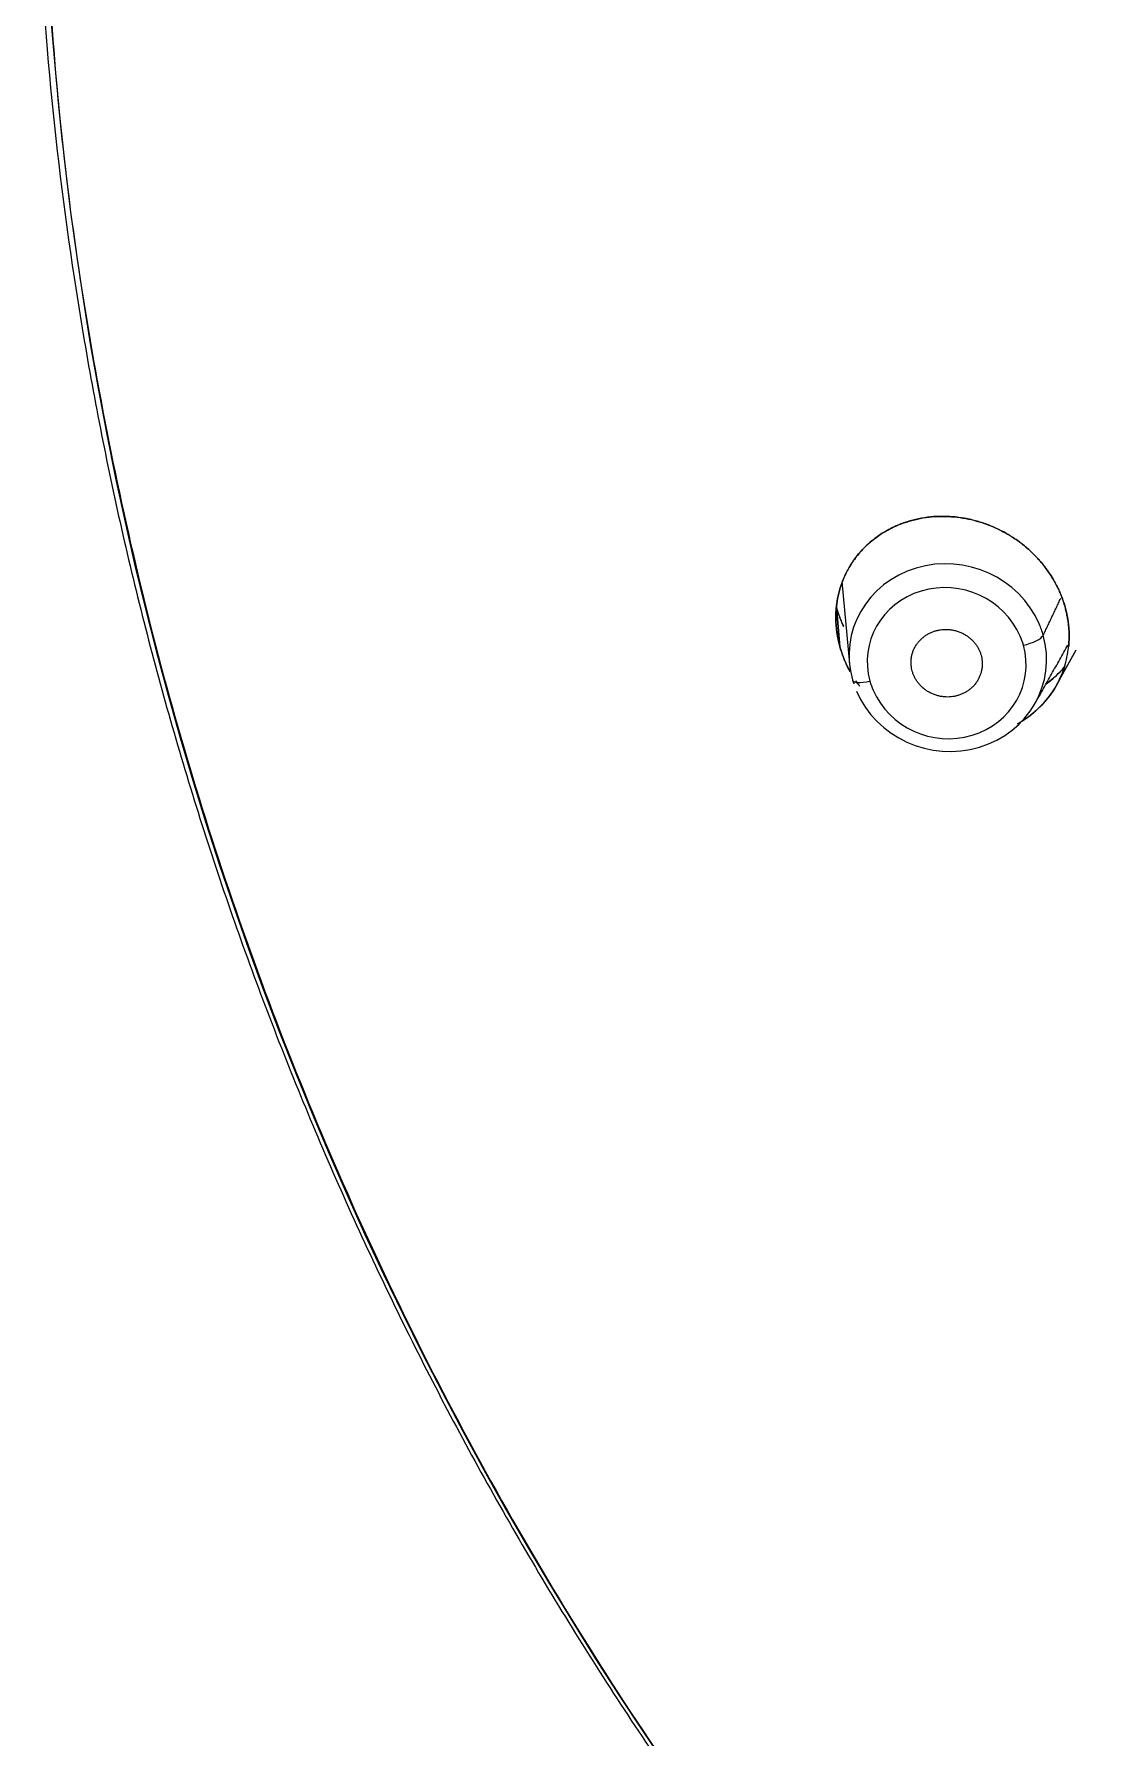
# Model space of a CAD drawing. Extents: x 5217 to 6345, y 0 to 827.
# Drawn here: x 5697.51 to 5714.03, y 465.95 to 492.23 of the extents above; entities that cross this region are included whole.
import ezdxf

# ---------------------------------------------------------------- set-up
doc = ezdxf.new("R2010")
doc.units = 0
doc.header["$LTSCALE"] = 30
doc.header["$MEASUREMENT"] = 0
doc.layers.add('1', color=7, linetype='CONTINUOUS')

msp = doc.modelspace()

# ---------------------------------------------------------------- linework, layer by layer
at = {"layer": '1', "color": 7, "linetype": 'Continuous', "lineweight": 18}
for p, q in [((5709.959, 483.785), (5710.077, 482.513)), ((5709.876, 483.389), (5709.93, 482.775)), ((5709.93, 482.775), (5709.876, 483.389)), ((5709.93, 482.775), (5709.876, 483.389)), ((5709.876, 483.389), (5709.93, 482.775)), ((5713.269, 482.182), (5713.575, 482.728)), ((5713.269, 482.182), (5713.563, 482.706))]:
    msp.add_line(p, q, dxfattribs=at)
for centre, major_axis, ratio, start_param, end_param in [((5757.244, 496.519), (-59.628, 0), 0.953717, 0, 1.529457), ((5757.244, 496.519), (-59.628, 0), 0.953717, 0, 1.529457), ((5711.594, 482.609), (-1.493, 0.317), 0.945965, 3.728948, 6.743901), ((5711.594, 482.609), (-1.493, 0.317), 0.945965, 0.587356, 3.602308)]:
    msp.add_ellipse(centre, major_axis=major_axis, ratio=ratio, start_param=start_param, end_param=end_param, dxfattribs=at)
at = {"layer": '1', "color": 7, "linetype": 'Continuous', "lineweight": 13}
for centre, major_axis, ratio, start_param, end_param in [((5711.576, 482.523), (-1.201, 0.255), 0.945965, 3.728948, 6.743901), ((5711.594, 482.609), (-1.493, 0.317), 0.945965, 3.602308, 3.728948), ((5711.576, 482.523), (1.201, -0.255), 0.945965, 3.728948, 6.743901), ((5711.576, 482.523), (-1.201, 0.255), 0.945965, 3.602308, 3.728948), ((5712.779, 482.894), (-0.289, -0.081), 0.290459, 1.419558, 2.893705), ((5710.413, 482.341), (0.289, 0.081), 0.29046, 3.087004, 4.561151), ((5711.576, 482.523), (1.201, -0.255), 0.945965, 3.602308, 3.728948)]:
    msp.add_ellipse(centre, major_axis=major_axis, ratio=ratio, start_param=start_param, end_param=end_param, dxfattribs=at)
at = {"layer": '1', "color": 7, "linetype": 'Continuous', "lineweight": 18}
for points, knots in [([(5759.712, 439.668), (5760.292, 439.691), (5761.968, 439.78), (5764.735, 440.04), (5767.995, 440.52), (5771.222, 441.172), (5774.407, 441.992), (5777.54, 442.979), (5780.611, 444.129), (5783.61, 445.439), (5786.529, 446.905), (5789.359, 448.523), (5792.092, 450.287), (5794.718, 452.192), (5797.229, 454.232), (5799.619, 456.402), (5801.88, 458.694), (5804.005, 461.101), (5805.987, 463.617), (5807.821, 466.233), (5809.501, 468.942), (5811.021, 471.735), (5812.378, 474.604), (5813.566, 477.54), (5814.583, 480.534), (5815.426, 483.576), (5816.091, 486.659), (5816.577, 489.772), (5816.882, 492.905), (5817.005, 496.05), (5816.947, 499.196), (5816.706, 502.335), (5816.285, 505.456), (5815.684, 508.55), (5814.904, 511.608), (5813.949, 514.62), (5812.822, 517.578), (5811.525, 520.471), (5810.063, 523.292), (5808.44, 526.031), (5806.66, 528.681), (5804.731, 531.234), (5802.657, 533.681), (5800.444, 536.015), (5798.1, 538.229), (5795.631, 540.316), (5793.045, 542.27), (5790.35, 544.085), (5787.555, 545.755), (5784.667, 547.276), (5781.695, 548.643), (5778.649, 549.85), (5775.538, 550.896), (5772.371, 551.776), (5769.157, 552.489), (5765.908, 553.031), (5762.632, 553.401), (5759.34, 553.598), (5756.041, 553.622), (5752.746, 553.471), (5749.464, 553.148), (5746.207, 552.652), (5742.982, 551.986), (5739.802, 551.151), (5736.674, 550.149), (5733.609, 548.985), (5730.617, 547.661), (5727.705, 546.181), (5724.883, 544.551), (5722.16, 542.774), (5719.544, 540.857), (5717.043, 538.805), (5714.664, 536.624), (5712.415, 534.322), (5710.302, 531.904), (5708.333, 529.379), (5706.512, 526.755), (5704.847, 524.038), (5703.34, 521.238), (5701.998, 518.363), (5700.825, 515.422), (5699.823, 512.423), (5698.996, 509.377), (5698.347, 506.291), (5697.877, 503.176), (5697.588, 500.041), (5697.48, 496.896), (5697.555, 493.75), (5697.811, 490.612), (5698.249, 487.493), (5698.866, 484.402), (5699.661, 481.348), (5700.631, 478.34), (5701.774, 475.388), (5703.085, 472.5), (5704.562, 469.686), (5706.199, 466.954), (5707.991, 464.313), (5709.934, 461.769), (5712.021, 459.332), (5714.245, 457.008), (5716.601, 454.805), (5719.08, 452.73), (5721.676, 450.788), (5724.38, 448.985), (5727.184, 447.328), (5730.08, 445.82), (5733.058, 444.468), (5736.111, 443.274), (5739.227, 442.243), (5742.399, 441.377), (5745.616, 440.68), (5748.868, 440.153), (5751.926, 439.822), (5753.898, 439.702), (5754.776, 439.668)], [0, 0, 0, 0, 0.004702, 0.013606, 0.022511, 0.031416, 0.040321, 0.049226, 0.058131, 0.067035, 0.07594, 0.084844, 0.093748, 0.102652, 0.111556, 0.120459, 0.129362, 0.138265, 0.147168, 0.15607, 0.164972, 0.173874, 0.182775, 0.191676, 0.200577, 0.209478, 0.218378, 0.227279, 0.236179, 0.245079, 0.253978, 0.262878, 0.271778, 0.280678, 0.289578, 0.298478, 0.307379, 0.316279, 0.32518, 0.334081, 0.342982, 0.351884, 0.360785, 0.369687, 0.37859, 0.387493, 0.396396, 0.405299, 0.414202, 0.423106, 0.43201, 0.440914, 0.449818, 0.458723, 0.467628, 0.476532, 0.485437, 0.494342, 0.503247, 0.512152, 0.521057, 0.529962, 0.538867, 0.547772, 0.556677, 0.565582, 0.574486, 0.583391, 0.592295, 0.601199, 0.610103, 0.619007, 0.62791, 0.636813, 0.645716, 0.654619, 0.663521, 0.672423, 0.681325, 0.690226, 0.699127, 0.708028, 0.716929, 0.725829, 0.734729, 0.743629, 0.752529, 0.761429, 0.770329, 0.779229, 0.788129, 0.797029, 0.805929, 0.814829, 0.82373, 0.832631, 0.841532, 0.850433, 0.859334, 0.868236, 0.877138, 0.886041, 0.894944, 0.903847, 0.91275, 0.921653, 0.930557, 0.939461, 0.948365, 0.95727, 0.966174, 0.975079, 0.983983, 0.992888, 1, 1, 1, 1]), ([(5793.07, 451.033), (5793.622, 451.416), (5795.04, 452.443), (5797.228, 454.234), (5799.62, 456.401), (5801.88, 458.694), (5804.005, 461.101), (5805.987, 463.617), (5807.821, 466.233), (5809.501, 468.942), (5811.021, 471.735), (5812.378, 474.604), (5813.566, 477.54), (5814.583, 480.534), (5815.426, 483.576), (5816.091, 486.659), (5816.577, 489.772), (5816.882, 492.905), (5817.005, 496.05), (5816.947, 499.196), (5816.706, 502.335), (5816.285, 505.456), (5815.684, 508.55), (5814.904, 511.608), (5813.949, 514.62), (5812.822, 517.578), (5811.525, 520.471), (5810.063, 523.292), (5808.44, 526.031), (5806.66, 528.681), (5804.731, 531.234), (5802.657, 533.681), (5800.444, 536.015), (5798.1, 538.229), (5795.631, 540.316), (5793.045, 542.27), (5790.35, 544.085), (5787.555, 545.755), (5784.667, 547.276), (5781.695, 548.643), (5778.649, 549.85), (5775.538, 550.896), (5772.371, 551.776), (5769.157, 552.489), (5765.908, 553.031), (5762.632, 553.401), (5759.34, 553.598), (5756.041, 553.622), (5752.746, 553.471), (5749.464, 553.148), (5746.207, 552.652), (5742.982, 551.986), (5739.802, 551.151), (5736.674, 550.149), (5733.609, 548.985), (5730.617, 547.661), (5727.705, 546.181), (5724.883, 544.551), (5722.16, 542.774), (5719.544, 540.857), (5717.043, 538.805), (5714.664, 536.624), (5712.415, 534.322), (5710.302, 531.904), (5708.333, 529.379), (5706.512, 526.755), (5704.847, 524.038), (5703.34, 521.238), (5701.998, 518.363), (5700.825, 515.422), (5699.823, 512.423), (5698.996, 509.377), (5698.347, 506.291), (5697.877, 503.176), (5697.588, 500.041), (5697.48, 496.896), (5697.555, 493.75), (5697.811, 490.612), (5698.249, 487.493), (5698.866, 484.402), (5699.661, 481.348), (5700.631, 478.34), (5701.774, 475.388), (5703.085, 472.5), (5704.562, 469.686), (5706.199, 466.954), (5707.991, 464.313), (5709.934, 461.769), (5712.021, 459.332), (5714.246, 457.009), (5716.6, 454.804), (5719.085, 452.736), (5720.978, 451.284), (5722.066, 450.56), (5722.254, 450.437)], [0, 0, 0, 0, 0.006833, 0.017845, 0.028856, 0.039868, 0.050878, 0.061889, 0.072899, 0.083908, 0.094918, 0.105926, 0.116935, 0.127943, 0.138951, 0.149959, 0.160966, 0.171973, 0.18298, 0.193987, 0.204994, 0.216001, 0.227008, 0.238016, 0.249023, 0.26003, 0.271038, 0.282046, 0.293055, 0.304063, 0.315072, 0.326082, 0.337091, 0.348102, 0.359112, 0.370123, 0.381134, 0.392146, 0.403157, 0.414169, 0.425182, 0.436194, 0.447207, 0.45822, 0.469233, 0.480246, 0.491259, 0.502272, 0.513286, 0.524299, 0.535313, 0.546326, 0.557339, 0.568352, 0.579365, 0.590378, 0.601391, 0.612403, 0.623416, 0.634428, 0.645439, 0.656451, 0.667462, 0.678472, 0.689483, 0.700493, 0.711502, 0.722512, 0.73352, 0.744529, 0.755537, 0.766545, 0.777553, 0.78856, 0.799567, 0.810574, 0.821581, 0.832588, 0.843595, 0.854602, 0.865609, 0.876617, 0.887624, 0.898632, 0.90964, 0.920649, 0.931657, 0.942666, 0.953676, 0.964686, 0.975696, 0.986706, 0.997717, 1, 1, 1, 1]), ([(5713.401, 483.39), (5713.4, 483.397), (5713.396, 483.41), (5713.39, 483.429), (5713.384, 483.449), (5713.378, 483.469), (5713.371, 483.488), (5713.364, 483.508), (5713.357, 483.527), (5713.35, 483.547), (5713.342, 483.566), (5713.334, 483.585), (5713.326, 483.605), (5713.318, 483.624), (5713.309, 483.643), (5713.3, 483.663), (5713.291, 483.682), (5713.272, 483.72), (5713.242, 483.777), (5713.199, 483.851), (5713.151, 483.924), (5713.085, 484.016), (5712.995, 484.125), (5712.875, 484.248), (5712.74, 484.364), (5712.599, 484.464), (5712.453, 484.55), (5712.301, 484.624), (5712.134, 484.689), (5711.966, 484.736), (5711.791, 484.77), (5711.603, 484.789), (5711.439, 484.788), (5711.322, 484.778), (5711.26, 484.77), (5711.209, 484.762), (5711.149, 484.751), (5711.077, 484.735), (5711.004, 484.715), (5710.95, 484.698), (5710.921, 484.688), (5710.901, 484.681), (5710.872, 484.67), (5710.808, 484.645), (5710.712, 484.601), (5710.612, 484.545), (5710.525, 484.488), (5710.434, 484.421), (5710.329, 484.33), (5710.216, 484.209), (5710.112, 484.069), (5710.027, 483.921), (5709.959, 483.764), (5709.91, 483.603), (5709.882, 483.458), (5709.87, 483.333), (5709.866, 483.224), (5709.87, 483.112), (5709.879, 483.023), (5709.889, 482.96), (5709.895, 482.923), (5709.903, 482.885), (5709.911, 482.848), (5709.92, 482.812), (5709.927, 482.787), (5709.93, 482.775)], [0, 0, 0, 0, 0.003693, 0.007393, 0.011098, 0.014809, 0.018526, 0.022249, 0.025978, 0.029712, 0.033453, 0.0372, 0.040953, 0.044712, 0.048477, 0.052248, 0.056026, 0.059809, 0.075057, 0.090297, 0.105531, 0.120761, 0.149852, 0.179742, 0.210781, 0.242203, 0.269455, 0.298402, 0.330366, 0.362933, 0.389493, 0.424716, 0.463095, 0.477344, 0.488467, 0.496952, 0.505305, 0.521708, 0.537662, 0.546935, 0.553116, 0.554806, 0.558255, 0.57051, 0.593307, 0.617382, 0.635004, 0.652252, 0.681376, 0.714547, 0.747023, 0.78096, 0.81277, 0.844965, 0.87666, 0.896345, 0.91603, 0.937317, 0.958472, 0.965464, 0.972427, 0.979362, 0.986269, 0.993149, 1, 1, 1, 1]), ([(5713.401, 483.39), (5713.4, 483.397), (5713.396, 483.41), (5713.39, 483.429), (5713.384, 483.449), (5713.378, 483.469), (5713.371, 483.488), (5713.364, 483.508), (5713.357, 483.527), (5713.35, 483.547), (5713.342, 483.566), (5713.334, 483.585), (5713.326, 483.605), (5713.318, 483.624), (5713.309, 483.643), (5713.3, 483.663), (5713.291, 483.682), (5713.272, 483.72), (5713.242, 483.777), (5713.199, 483.851), (5713.151, 483.924), (5713.085, 484.016), (5712.995, 484.125), (5712.875, 484.248), (5712.74, 484.364), (5712.599, 484.464), (5712.453, 484.55), (5712.301, 484.624), (5712.134, 484.689), (5711.977, 484.733), (5711.828, 484.763), (5711.695, 484.781), (5711.558, 484.788), (5711.438, 484.787), (5711.338, 484.78), (5711.264, 484.771), (5711.209, 484.762), (5711.149, 484.751), (5711.077, 484.735), (5711.004, 484.715), (5710.95, 484.698), (5710.921, 484.688), (5710.901, 484.681), (5710.872, 484.67), (5710.808, 484.645), (5710.712, 484.601), (5710.612, 484.545), (5710.525, 484.488), (5710.434, 484.421), (5710.329, 484.33), (5710.216, 484.209), (5710.112, 484.069), (5710.027, 483.921), (5709.959, 483.764), (5709.91, 483.603), (5709.883, 483.465), (5709.872, 483.354), (5709.867, 483.271), (5709.867, 483.187), (5709.87, 483.118), (5709.875, 483.065), (5709.879, 483.028), (5709.884, 482.992), (5709.89, 482.955), (5709.896, 482.919), (5709.904, 482.882), (5709.912, 482.846), (5709.92, 482.811), (5709.927, 482.787), (5709.93, 482.775)], [0, 0, 0, 0, 0.003693, 0.007392, 0.011098, 0.014808, 0.018525, 0.022248, 0.025977, 0.029711, 0.033452, 0.037199, 0.040952, 0.044711, 0.048476, 0.052247, 0.056024, 0.059807, 0.075054, 0.090294, 0.105528, 0.120758, 0.149848, 0.179736, 0.210774, 0.242196, 0.269446, 0.298392, 0.330356, 0.362921, 0.38375, 0.41035, 0.434124, 0.456847, 0.474891, 0.488475, 0.496961, 0.505314, 0.521715, 0.537669, 0.546942, 0.553122, 0.554812, 0.558261, 0.570516, 0.593312, 0.617387, 0.635008, 0.652255, 0.681379, 0.714548, 0.747023, 0.78096, 0.812768, 0.844962, 0.876656, 0.892299, 0.907922, 0.923526, 0.939111, 0.945972, 0.952809, 0.959623, 0.966412, 0.973177, 0.979918, 0.986636, 0.99333, 1, 1, 1, 1]), ([(5709.93, 482.775), (5709.928, 482.782), (5709.925, 482.795), (5709.919, 482.816), (5709.914, 482.836), (5709.909, 482.856), (5709.905, 482.877), (5709.901, 482.897), (5709.897, 482.917), (5709.893, 482.938), (5709.889, 482.958), (5709.886, 482.979), (5709.883, 483), (5709.88, 483.02), (5709.878, 483.041), (5709.876, 483.061), (5709.874, 483.082), (5709.87, 483.124), (5709.867, 483.187), (5709.867, 483.271), (5709.871, 483.354), (5709.883, 483.466), (5709.91, 483.605), (5709.96, 483.768), (5710.029, 483.923), (5710.143, 484.12), (5710.324, 484.34), (5710.551, 484.514), (5710.752, 484.622), (5710.913, 484.688), (5711.081, 484.738), (5711.254, 484.772), (5711.43, 484.788), (5711.607, 484.787), (5711.783, 484.771), (5711.954, 484.739), (5712.121, 484.693), (5712.283, 484.632), (5712.441, 484.557), (5712.592, 484.468), (5712.736, 484.366), (5712.87, 484.253), (5712.992, 484.129), (5713.084, 484.018), (5713.151, 483.925), (5713.198, 483.853), (5713.241, 483.779), (5713.273, 483.718), (5713.297, 483.67), (5713.313, 483.635), (5713.328, 483.601), (5713.342, 483.566), (5713.355, 483.531), (5713.368, 483.496), (5713.38, 483.461), (5713.391, 483.426), (5713.398, 483.402), (5713.401, 483.39)], [0, 0, 0, 0, 0.0038, 0.007598, 0.011397, 0.015196, 0.018995, 0.022796, 0.026598, 0.030403, 0.03421, 0.038021, 0.041836, 0.045655, 0.049479, 0.053308, 0.057143, 0.060985, 0.076605, 0.092187, 0.107764, 0.123372, 0.155637, 0.187779, 0.220133, 0.253032, 0.318412, 0.382531, 0.41455, 0.446795, 0.479365, 0.511427, 0.543188, 0.575185, 0.606269, 0.636982, 0.667076, 0.697123, 0.727367, 0.757745, 0.788424, 0.818692, 0.848852, 0.879215, 0.894315, 0.909388, 0.924475, 0.939614, 0.946357, 0.953083, 0.959796, 0.9665, 0.973198, 0.979894, 0.98659, 0.993291, 1, 1, 1, 1]), ([(5709.93, 482.775), (5709.928, 482.782), (5709.925, 482.795), (5709.919, 482.816), (5709.914, 482.836), (5709.909, 482.856), (5709.905, 482.877), (5709.901, 482.897), (5709.897, 482.917), (5709.893, 482.938), (5709.889, 482.958), (5709.886, 482.979), (5709.883, 483), (5709.88, 483.02), (5709.878, 483.041), (5709.876, 483.061), (5709.874, 483.082), (5709.87, 483.124), (5709.867, 483.187), (5709.867, 483.271), (5709.871, 483.354), (5709.883, 483.466), (5709.91, 483.605), (5709.96, 483.768), (5710.029, 483.923), (5710.143, 484.12), (5710.324, 484.34), (5710.551, 484.514), (5710.752, 484.622), (5710.913, 484.688), (5711.081, 484.738), (5711.254, 484.772), (5711.43, 484.788), (5711.607, 484.787), (5711.783, 484.771), (5711.954, 484.739), (5712.121, 484.693), (5712.283, 484.632), (5712.441, 484.557), (5712.592, 484.468), (5712.736, 484.366), (5712.87, 484.253), (5712.992, 484.129), (5713.084, 484.018), (5713.151, 483.925), (5713.198, 483.853), (5713.241, 483.779), (5713.273, 483.718), (5713.297, 483.67), (5713.313, 483.635), (5713.328, 483.601), (5713.342, 483.566), (5713.355, 483.531), (5713.368, 483.496), (5713.38, 483.461), (5713.391, 483.426), (5713.398, 483.402), (5713.401, 483.39)], [0, 0, 0, 0, 0.0038, 0.007598, 0.011397, 0.015196, 0.018995, 0.022796, 0.026598, 0.030403, 0.03421, 0.038021, 0.041836, 0.045655, 0.049479, 0.053308, 0.057143, 0.060985, 0.076605, 0.092187, 0.107764, 0.123372, 0.155637, 0.187779, 0.220133, 0.253032, 0.318412, 0.382531, 0.41455, 0.446795, 0.479365, 0.511427, 0.543188, 0.575185, 0.606269, 0.636982, 0.667076, 0.697123, 0.727367, 0.757745, 0.788424, 0.818692, 0.848852, 0.879215, 0.894315, 0.909388, 0.924475, 0.939614, 0.946357, 0.953083, 0.959796, 0.9665, 0.973198, 0.979894, 0.98659, 0.993291, 1, 1, 1, 1]), ([(5709.988, 483.087), (5709.984, 483.097), (5709.974, 483.119), (5709.958, 483.155), (5709.942, 483.193), (5709.927, 483.232), (5709.913, 483.272), (5709.9, 483.311), (5709.887, 483.35), (5709.88, 483.376), (5709.876, 483.389)], [0, 0, 0, 0, 0.096216, 0.226735, 0.356783, 0.486362, 0.615472, 0.744114, 0.872289, 1, 1, 1, 1]), ([(5709.876, 483.389), (5709.878, 483.382), (5709.882, 483.368), (5709.888, 483.347), (5709.895, 483.326), (5709.902, 483.305), (5709.909, 483.284), (5709.916, 483.264), (5709.923, 483.243), (5709.931, 483.222), (5709.939, 483.202), (5709.947, 483.181), (5709.956, 483.16), (5709.965, 483.14), (5709.974, 483.12), (5709.982, 483.102), (5709.986, 483.092), (5709.988, 483.088)], [0, 0, 0, 0, 0.068521, 0.137029, 0.205531, 0.274036, 0.342553, 0.411088, 0.479651, 0.54825, 0.616893, 0.685588, 0.754343, 0.823166, 0.892066, 0.96105, 1, 1, 1, 1]), ([(5709.876, 483.389), (5709.878, 483.382), (5709.882, 483.368), (5709.888, 483.347), (5709.895, 483.326), (5709.902, 483.305), (5709.909, 483.284), (5709.916, 483.264), (5709.923, 483.243), (5709.931, 483.222), (5709.939, 483.202), (5709.947, 483.181), (5709.956, 483.16), (5709.965, 483.14), (5709.974, 483.12), (5709.982, 483.102), (5709.986, 483.092), (5709.988, 483.088)], [0, 0, 0, 0, 0.068521, 0.137029, 0.205531, 0.274036, 0.342553, 0.411088, 0.479651, 0.54825, 0.616893, 0.685588, 0.754343, 0.823166, 0.892066, 0.96105, 1, 1, 1, 1]), ([(5709.988, 483.087), (5709.984, 483.097), (5709.974, 483.119), (5709.958, 483.155), (5709.942, 483.193), (5709.927, 483.232), (5709.913, 483.272), (5709.9, 483.311), (5709.887, 483.35), (5709.88, 483.376), (5709.876, 483.389)], [0, 0, 0, 0, 0.096216, 0.226735, 0.356783, 0.486362, 0.615472, 0.744114, 0.872289, 1, 1, 1, 1]), ([(5712.667, 481.587), (5712.67, 481.589), (5712.712, 481.612), (5712.803, 481.669), (5712.932, 481.767), (5713.053, 481.884), (5713.155, 482.004), (5713.243, 482.133), (5713.319, 482.272), (5713.381, 482.423), (5713.425, 482.577), (5713.449, 482.708), (5713.46, 482.815), (5713.465, 482.897), (5713.465, 482.981), (5713.461, 483.048), (5713.457, 483.101), (5713.452, 483.138), (5713.448, 483.174), (5713.442, 483.211), (5713.435, 483.247), (5713.428, 483.283), (5713.42, 483.319), (5713.411, 483.355), (5713.405, 483.378), (5713.401, 483.39)], [0, 0, 0, 0, 0.004294, 0.068683, 0.153155, 0.236179, 0.310921, 0.381134, 0.460939, 0.539985, 0.616192, 0.690571, 0.729546, 0.768555, 0.807602, 0.846691, 0.863913, 0.881088, 0.898216, 0.915296, 0.932329, 0.949315, 0.966256, 0.983151, 1, 1, 1, 1]), ([(5712.667, 481.587), (5712.67, 481.589), (5712.712, 481.612), (5712.803, 481.669), (5712.932, 481.767), (5713.053, 481.884), (5713.155, 482.004), (5713.243, 482.133), (5713.319, 482.272), (5713.381, 482.423), (5713.425, 482.577), (5713.449, 482.708), (5713.46, 482.815), (5713.465, 482.897), (5713.465, 482.981), (5713.461, 483.048), (5713.457, 483.101), (5713.452, 483.138), (5713.448, 483.174), (5713.442, 483.211), (5713.435, 483.247), (5713.428, 483.283), (5713.42, 483.319), (5713.411, 483.355), (5713.405, 483.378), (5713.401, 483.39)], [0, 0, 0, 0, 0.004294, 0.068683, 0.153155, 0.236179, 0.310921, 0.381134, 0.460939, 0.539985, 0.616192, 0.690571, 0.729546, 0.768555, 0.807602, 0.846691, 0.863913, 0.881088, 0.898216, 0.915296, 0.932329, 0.949315, 0.966256, 0.983151, 1, 1, 1, 1]), ([(5713.401, 483.39), (5713.403, 483.383), (5713.407, 483.37), (5713.412, 483.349), (5713.418, 483.329), (5713.422, 483.309), (5713.427, 483.288), (5713.431, 483.268), (5713.435, 483.247), (5713.439, 483.227), (5713.443, 483.206), (5713.446, 483.185), (5713.449, 483.165), (5713.452, 483.144), (5713.454, 483.124), (5713.456, 483.103), (5713.458, 483.082), (5713.462, 483.041), (5713.465, 482.979), (5713.465, 482.897), (5713.461, 482.829), (5713.457, 482.79), (5713.456, 482.777)], [0, 0, 0, 0, 0.033604, 0.067165, 0.100687, 0.134177, 0.16764, 0.201081, 0.234506, 0.267921, 0.301332, 0.334744, 0.368162, 0.401592, 0.43504, 0.468511, 0.502011, 0.535546, 0.669862, 0.804032, 0.938418, 1, 1, 1, 1]), ([(5713.401, 483.39), (5713.403, 483.383), (5713.407, 483.37), (5713.412, 483.349), (5713.418, 483.329), (5713.422, 483.309), (5713.427, 483.288), (5713.431, 483.268), (5713.435, 483.247), (5713.439, 483.227), (5713.443, 483.206), (5713.446, 483.185), (5713.449, 483.165), (5713.452, 483.144), (5713.454, 483.124), (5713.456, 483.103), (5713.458, 483.082), (5713.462, 483.041), (5713.465, 482.979), (5713.465, 482.897), (5713.461, 482.829), (5713.457, 482.79), (5713.456, 482.777)], [0, 0, 0, 0, 0.033604, 0.067165, 0.100687, 0.134177, 0.16764, 0.201081, 0.234506, 0.267921, 0.301332, 0.334744, 0.368162, 0.401592, 0.43504, 0.468511, 0.502011, 0.535546, 0.669862, 0.804032, 0.938418, 1, 1, 1, 1]), ([(5709.93, 482.775), (5709.932, 482.769), (5709.936, 482.755), (5709.942, 482.736), (5709.948, 482.716), (5709.954, 482.697), (5709.961, 482.677), (5709.968, 482.658), (5709.975, 482.638), (5709.982, 482.619), (5709.99, 482.599), (5709.998, 482.58), (5710.006, 482.56), (5710.014, 482.541), (5710.023, 482.522), (5710.032, 482.502), (5710.041, 482.483), (5710.059, 482.447), (5710.074, 482.417), (5710.087, 482.394)], [0, 0, 0, 0, 0.049993, 0.100076, 0.150249, 0.200512, 0.250865, 0.301309, 0.351842, 0.402467, 0.453182, 0.503987, 0.554884, 0.605871, 0.65695, 0.70812, 0.759381, 0.810734, 1, 1, 1, 1]), ([(5710.087, 482.394), (5710.074, 482.417), (5710.057, 482.45), (5710.035, 482.496), (5710.019, 482.53), (5710.004, 482.565), (5709.99, 482.599), (5709.976, 482.634), (5709.964, 482.669), (5709.952, 482.704), (5709.94, 482.74), (5709.934, 482.763), (5709.93, 482.775)], [0, 0, 0, 0, 0.183977, 0.275101, 0.366023, 0.456781, 0.547413, 0.637955, 0.728448, 0.818927, 0.909432, 1, 1, 1, 1]), ([(5710.087, 482.394), (5710.074, 482.417), (5710.057, 482.45), (5710.035, 482.496), (5710.019, 482.53), (5710.004, 482.565), (5709.99, 482.599), (5709.976, 482.634), (5709.964, 482.669), (5709.952, 482.704), (5709.94, 482.74), (5709.934, 482.763), (5709.93, 482.775)], [0, 0, 0, 0, 0.183977, 0.275101, 0.366023, 0.456781, 0.547413, 0.637955, 0.728448, 0.818927, 0.909432, 1, 1, 1, 1]), ([(5709.93, 482.775), (5709.932, 482.769), (5709.936, 482.755), (5709.942, 482.736), (5709.948, 482.716), (5709.954, 482.697), (5709.961, 482.677), (5709.968, 482.658), (5709.975, 482.638), (5709.982, 482.619), (5709.99, 482.599), (5709.998, 482.58), (5710.006, 482.56), (5710.014, 482.541), (5710.023, 482.522), (5710.032, 482.502), (5710.041, 482.483), (5710.059, 482.447), (5710.074, 482.417), (5710.087, 482.394)], [0, 0, 0, 0, 0.049993, 0.100076, 0.150249, 0.200512, 0.250865, 0.301309, 0.351842, 0.402467, 0.453182, 0.503987, 0.554884, 0.605871, 0.65695, 0.70812, 0.759381, 0.810734, 1, 1, 1, 1]), ([(5713.398, 482.485), (5713.391, 482.462), (5713.366, 482.388), (5713.317, 482.267), (5713.24, 482.127), (5713.149, 481.995), (5713.043, 481.873), (5712.923, 481.761), (5712.807, 481.673), (5712.731, 481.624), (5712.7, 481.606)], [0, 0, 0, 0, 0.062817, 0.202572, 0.341921, 0.481548, 0.622413, 0.764872, 0.908068, 1, 1, 1, 1]), ([(5713.398, 482.485), (5713.391, 482.462), (5713.366, 482.388), (5713.317, 482.267), (5713.24, 482.127), (5713.149, 481.995), (5713.043, 481.873), (5712.923, 481.761), (5712.807, 481.673), (5712.731, 481.624), (5712.7, 481.606)], [0, 0, 0, 0, 0.062817, 0.202572, 0.341921, 0.481548, 0.622413, 0.764872, 0.908068, 1, 1, 1, 1]), ([(5710.175, 482.249), (5710.177, 482.246), (5710.196, 482.219), (5710.215, 482.192), (5710.232, 482.169), (5710.232, 482.169)], [0, 0, 0, 0, 0.116229, 0.999743, 1, 1, 1, 1]), ([(5710.232, 482.169), (5710.232, 482.169), (5710.215, 482.192), (5710.196, 482.219), (5710.177, 482.246), (5710.175, 482.249)], [0, 0, 0, 0, 0.000188, 0.877224, 1, 1, 1, 1]), ([(5710.232, 482.169), (5710.232, 482.169), (5710.215, 482.192), (5710.196, 482.219), (5710.177, 482.246), (5710.175, 482.249)], [0, 0, 0, 0, 0.000188, 0.877224, 1, 1, 1, 1]), ([(5710.175, 482.249), (5710.177, 482.246), (5710.196, 482.219), (5710.215, 482.192), (5710.232, 482.169), (5710.232, 482.169)], [0, 0, 0, 0, 0.116229, 0.999743, 1, 1, 1, 1]), ([(5713.337, 482.403), (5713.301, 482.364), (5713.229, 482.294), (5713.151, 482.23), (5713.112, 482.201)], [0, 0, 0, 0, 0.521903, 1, 1, 1, 1]), ([(5713.337, 482.403), (5713.301, 482.364), (5713.229, 482.294), (5713.151, 482.23), (5713.112, 482.201)], [0, 0, 0, 0, 0.521903, 1, 1, 1, 1]), ([(5713.125, 482.21), (5713.155, 482.233), (5713.23, 482.294), (5713.324, 482.385), (5713.384, 482.454), (5713.405, 482.48)], [0, 0, 0, 0, 0.294771, 0.7415, 1, 1, 1, 1]), ([(5713.125, 482.21), (5713.155, 482.233), (5713.23, 482.294), (5713.324, 482.385), (5713.384, 482.454), (5713.405, 482.48)], [0, 0, 0, 0, 0.294771, 0.7415, 1, 1, 1, 1])]:
    msp.add_open_spline(points, degree=3, knots=knots, dxfattribs=at)
msp.add_rational_spline([(5697.616, 496.519), (5697.616, 441.954), (5754.78, 439.699)], [1, 0.715597051235, 0.983511684925], degree=2, dxfattribs=at)
msp.add_rational_spline([(5697.616, 496.519), (5697.616, 441.954), (5754.78, 439.699)], [1, 0.715597051235, 0.983511684925], degree=2, dxfattribs=at)
at = {"layer": '1', "color": 7, "linetype": 'Continuous', "lineweight": 13}
msp.add_open_spline([(5713.065, 482.952), (5713.335, 483.523)], degree=1, dxfattribs=at)
at = {"layer": '1', "color": 7, "linetype": 'Continuous', "lineweight": 18}
for points, weights in [([(5711.046, 482.399), (5710.903, 482.905), (5711.433, 483.029), (5711.963, 483.153), (5712.106, 482.647)], [1, 0.70710678119, 1, 0.70710678119, 1]), ([(5712.106, 482.647), (5712.248, 482.14), (5711.718, 482.016), (5711.188, 481.892), (5711.046, 482.399)], [1, 0.707106781183, 1, 0.707106781183, 1])]:
    msp.add_rational_spline(points, weights, degree=2, knots=[0, 0, 0, 0.5, 0.5, 1, 1, 1], dxfattribs=at)
for points in [[(5712.942, 481.906), (5713.446, 482.803)], [(5710.124, 482.26), (5710.145, 482.206)]]:
    msp.add_open_spline(points, degree=1, dxfattribs=at)

doc.saveas('drawing.dxf')
